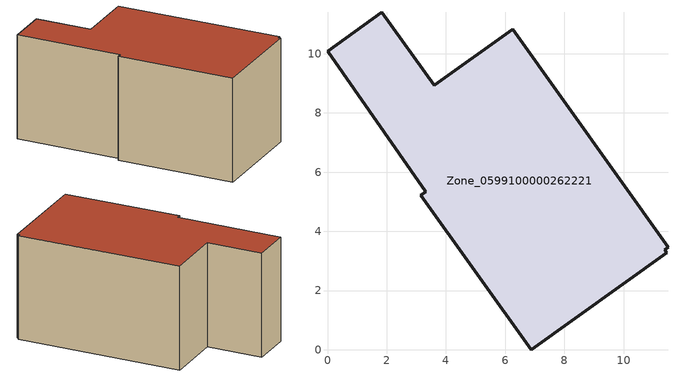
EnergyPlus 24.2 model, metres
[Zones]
Zone_0599100000262221
 floor ground (C_G): 6.25,10.82 11.5,3.46 11.39,3.38 11.46,3.27 6.88,0 3.15,5.22 3.32,5.34 0,10.09 1.84,11.4 3.6,8.93 z0
 wall outside (C_F): 11.5,3.46 6.25,10.82 3.6,8.93 1.84,11.4 0,10.09 3.32,5.34 3.15,5.22 6.88,0 11.46,3.27 11.39,3.38 11.5,3.46 z0:5.73
 roof outside (C_R): 0,10.09 3.32,5.34 3.15,5.22 6.88,0 11.46,3.27 11.39,3.38 11.5,3.46 6.25,10.82 3.6,8.93 1.84,11.4 z5.73
[BUILDING]
Pand.0599100000262221: North Axis=0; Terrain=City; Loads Convergence Tolerance Value=0.04; Temperature Convergence Tolerance Value=0.4; Solar Distribution=FullExterior; Maximum Number of Warmup Days=25; Minimum Number of Warmup Days=1
[Site:Location]
Rotterdam.The.Hague.AP_ZH_NLD Design_Conditions: Latitude=51.96; Longitude=4.45; Time Zone=1; Elevation=-4.5
[SITE:GROUNDTEMPERATURE:BUILDINGSURFACE]
18, 18, 18, 18, 18, 18, 18, 18, 18, 18, 18, 18
[MATERIAL] Thermal Absorptance=0.9; Solar Absorptance=0.7; Visible Absorptance=0.7
Name | Roughness | Thickness | Conductivity | Density | Specific Heat
G.TC.1975-1991 | MediumSmooth | 0.15 | 0.288461 | 540 | 1210
F.TC.1975-1991 | Rough | 0.3 | 0.230769 | 1920 | 840
R.TC.1975-1991 | MediumRough | 0.2 | 0.153846 | 1500 | 1000
[CONSTRUCTION]
C_G: G.TC.1975-1991
C_F: F.TC.1975-1991
C_R: R.TC.1975-1991
[ZONE]
Zone_0599100000262221: Type=1; Multiplier=1; Ceiling Height=Autocalculate; Volume=Autocalculate; Floor Area=autocalculate; Part of Total Floor Area=Yes
[ZONEINFILTRATION:DESIGNFLOWRATE]
Infil_Zone_0599100000262221: Zone or ZoneList or Space or SpaceList=Zone_0599100000262221; Schedule=AlwaysOn; Design Flow Rate Calculation Method=Flow/Area; Flow Rate per Floor Area=0.003; Constant Term Coefficient=1; Temperature Term Coefficient=0; Velocity Term Coefficient=0; Velocity Squared Term Coefficient=0
[HVACTEMPLATE:ZONE:IDEALLOADSAIRSYSTEM]
Zone_0599100000262221: Maximum Heating Supply Air Temperature=50; Minimum Cooling Supply Air Temperature=13; Maximum Heating Supply Air Humidity Ratio=0.0156; Minimum Cooling Supply Air Humidity Ratio=0.0077; Heating Limit=NoLimit; Cooling Limit=NoLimit; Dehumidification Control Type=ConstantSensibleHeatRatio; Cooling Sensible Heat Ratio=0.7; Dehumidification Setpoint=60; Humidification Control Type=None; Humidification Setpoint=30; Outdoor Air Method=None; Outdoor Air Flow Rate per Person=0.00944; Outdoor Air Flow Rate per Zone Floor Area=0; Outdoor Air Flow Rate per Zone=0; Demand Controlled Ventilation Type=None; Outdoor Air Economizer Type=NoEconomizer; Heat Recovery Type=None; Sensible Heat Recovery Effectiveness=0.7; Latent Heat Recovery Effectiveness=0.65
[ZONECONTROL:THERMOSTAT]
ThermostatControl_Zone_0599100000262221: Zone or ZoneList=Zone_0599100000262221; Control Type Schedule=DualSetpointControlType; Control 1=Thermostat_Zone_0599100000262221; Temperature Difference Between Cutout And Setpoint=0
[THERMOSTATSETPOINT:DUALSETPOINT]
Thermostat_Zone_0599100000262221: Heating Setpoint Temperature Schedule=HeatingSetpoint_Zone_0599100000262221; Cooling Setpoint Temperature Schedule=CoolingSetpoint_Zone_0599100000262221
[SCHEDULE:COMPACT]
HeatingSetpoint_Zone_0599100000262221: Through: 12/31, For: AllDays, Until: 24:00, 21
CoolingSetpoint_Zone_0599100000262221: Through: 12/31, For: AllDays, Until: 24:00, 24
DualSetpointControlType: Through: 12/31, For: AllDays, Until: 24:00, 4
AlwaysOn: Through: 12/31, For: AllDays, Until: 24:00, 1
